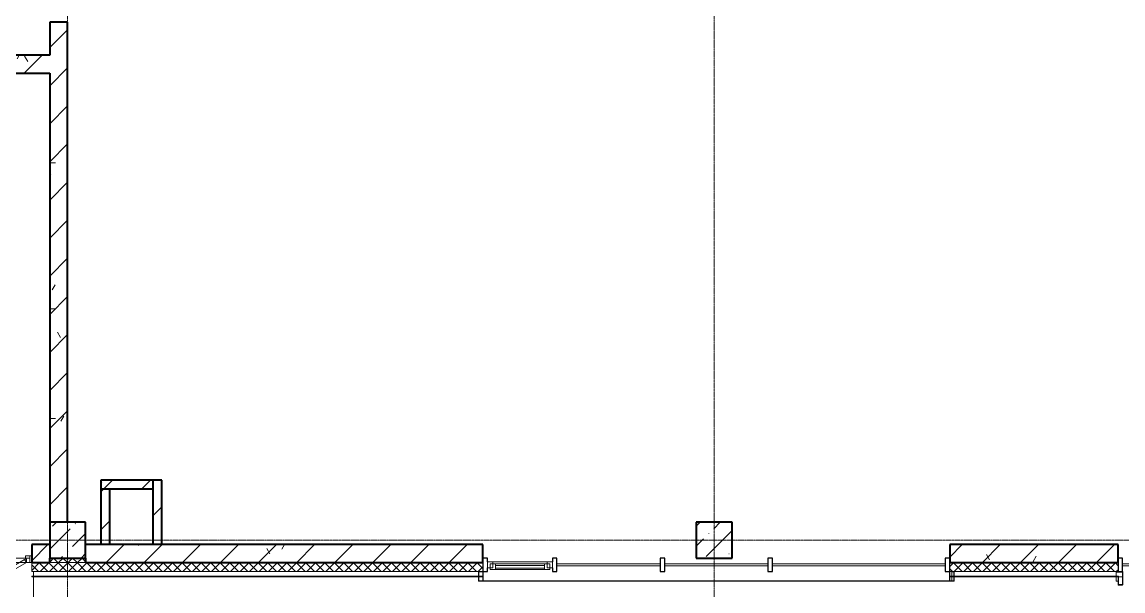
# Model space of a CAD drawing. Header units: millimetres. Extents: x 0 to 351840, y -132678 to 32417.
# Drawn here: x 331318 to 343580, y -116932 to -110596 of the extents above; entities that cross this region are included whole.
import ezdxf

# ---------------------------------------------------------------- set-up
doc = ezdxf.new("R2010")
doc.units = ezdxf.units.MM
doc.linetypes.add('BI_линия_сетки', pattern=[25, 20, -2.5, 0, -2.5])
doc.linetypes.add('BI_невидимые', pattern=[5, 3, -2])
for name, color, linetype, lineweight in [('Витраж', 7, 'Continuous', 18), ('Двери', 7, 'Continuous', 18), ('Несущие колонны', 7, 'Continuous', 18), ('Окна', 7, 'Continuous', 18), ('Оси', 7, 'Continuous', 9), ('Панели витража', 7, 'Continuous', 9), ('Перекрытие', 7, 'Continuous', 18), ('Стены внутренние', 7, 'Continuous', 18), ('Стены наружные', 7, 'Continuous', 18), ('Стены несущие', 7, 'Continuous', 18), ('Стены отделка', 7, 'Continuous', 18), ('Стены штриховка', 7, 'Continuous', 18)]:
    doc.layers.add(name, color=color, linetype=linetype, lineweight=lineweight)
pattern_1 = [(0, (2e-10, 1e-10), (1625.6, 406.4), [67.056, -1152.144, 67.056, -1152.144, -6502.4]), (0, (2e-10, 1e-10), (1625.6, 406.4), [-2438.4, 67.056, -2371.344, 67.056, -1152.144, -2844.8]), (0, (2e-10, 1e-10), (1625.6, 406.4), [-6096, 67.056, -745.744, 67.056, -1964.944]), (120, (609.6, 203.2), (-1164.7527, 1204.611), [67.056, -1152.144, 67.056, -1152.144, -6502.4]), (120, (609.6, 203.2), (-1164.7527, 1204.611), [-2438.4, 67.056, -2371.344, 67.056, -1152.144, -2844.8]), (120, (609.6, 203.2), (-1164.7527, 1204.611), [-6096, 67.056, -745.744, 67.056, -1964.944]), (240, (812.8, 1016), (-460.8473, -1611.011), [67.056, -1152.144, 67.056, -1152.144, -6502.4]), (240, (812.8, 1016), (-460.8473, -1611.011), [-2438.4, 67.056, -2371.344, 67.056, -1152.144, -2844.8]), (240, (812.8, 1016), (-460.8473, -1611.011), [-6096, 67.056, -745.744, 67.056, -1964.944])]
pattern_2 = [(45, (2e-10, 1e-10), (-212.132, 212.132), [])]
pattern_3 = [(45, (2e-10, 1e-10), (-53.03301, 53.03301), []), (135, (2e-10, 1e-10), (-53.03301, -53.03301), [])]

# ---------------------------------------------------------------- blocks, each defined once
blk = doc.blocks.new('_временные_конструкции_колонны_монолитные_прямоугольная - _временная_конструкция_колонна_400x400-V5-02 Этаж__3_300___Отделочный_')
at = {"layer": 'Несущие колонны', "lineweight": 9}
h = blk.add_hatch(dxfattribs=at)
h.set_pattern_fill('FP_6', color=9, style=0, pattern_type=2)
h.set_pattern_definition([(45, (-33250, 0), (84.19025, 308.69666), [396.875, -79.375, 3.353, -76.022])])
h.paths.add_polyline_path([(200, -200), (200, 200), (-200, 200), (-200, -200)])
at = {"layer": 'Несущие колонны', "color": 9, "lineweight": 40}
for p, q in [((200, 200), (-200, 200)), ((-200, 200), (-200, -200)), ((200, -200), (200, 200)), ((-200, -200), (200, -200))]:
    blk.add_line(p, q, dxfattribs=at)
blk = doc.blocks.new('_временные_конструкции_колонны_монолитные_прямоугольная - _временная_конструкция_колонна_400x400-V6-02 Этаж__3_300___Отделочный_')
at = {"layer": 'Несущие колонны', "lineweight": 9}
h = blk.add_hatch(dxfattribs=at)
h.set_pattern_fill('FP_7', color=9, style=0, pattern_type=2)
h.set_pattern_definition([(45, (-40450, 0), (84.19025, 308.69666), [396.875, -79.375, 3.353, -76.022])])
h.paths.add_polyline_path([(200, -200), (200, 200), (-200, 200), (-200, -200)])
at = {"layer": 'Несущие колонны', "color": 9, "lineweight": 40}
for p, q in [((200, 200), (-200, 200)), ((-200, 200), (-200, -200)), ((200, -200), (200, 200)), ((-200, -200), (200, -200))]:
    blk.add_line(p, q, dxfattribs=at)
blk = doc.blocks.new('_Двери_Металлические_Двупольная_Входная_улица-тамбур_стандарт - _дверь_ДМН_2300-1510_стандарт_П ДН-5-5816473-02 Этаж__3_300___Отделочный_')
at = {"layer": 'Двери', "color": 9, "lineweight": 9}
for p, q in [((175, 530), (-570, 100)), ((-551, 67), (194, 497)), ((194, 497), (175, 530)), ((342, 332), (361, 365)), ((801, 67), (342, 332)), ((361, 365), (820, 100)), ((-570, 100), (-610, 100)), ((-610, 25), (-560, 25)), ((-570, 100), (-551, 67)), ((-570, 60), (-570, 100)), ((-560, 60), (-570, 60)), ((-560, 25), (-560, 60)), ((820, 100), (801, 67)), ((810, 60), (820, 60)), ((810, 25), (810, 60)), ((860, 25), (810, 25)), ((820, 100), (860, 100)), ((820, 60), (820, 100))]:
    blk.add_line(p, q, dxfattribs=at)
at = {"layer": 'Двери', "color": 9, "linetype": 'BI_невидимые', "lineweight": 9}
for p, q in [((-630, 25), (-630, 100)), ((-630, 100), (-610, 100)), ((-610, 100), (-630, 100)), ((-630, 100), (-630, 25)), ((-610, 25), (-630, 25)), ((-630, 25), (-610, 25)), ((-610, 100), (-610, 25)), ((-610, 25), (-610, 100)), ((860, 25), (860, 100)), ((860, 100), (880, 100)), ((880, 100), (860, 100)), ((860, 100), (860, 25)), ((880, 25), (860, 25)), ((860, 25), (880, 25)), ((880, 100), (880, 25)), ((880, 25), (880, 100))]:
    blk.add_line(p, q, dxfattribs=at)
blk = doc.blocks.new('Системная панель - _панель_витража_остекление_наружный-6593314-02 Этаж__3_300___Отделочный_')
at = {"layer": 'Панели витража', "color": 9}
for p, q in [((937.5, 12.5), (-937.5, 12.5)), ((-937.5, 12.5), (-937.5, -12.5)), ((937.5, -12.5), (937.5, 12.5)), ((-937.5, -12.5), (937.5, -12.5))]:
    blk.add_line(p, q, dxfattribs=at)
blk = doc.blocks.new('Прямоугольный импост - _импост_150х50-6345185-02 Этаж__3_300___Отделочный_')
at = {"layer": 'Витраж', "color": 9, "lineweight": 30}
for p, q in [((0, 75), (-50, 75)), ((-50, 75), (-50, -75)), ((0, -75), (0, 75)), ((-50, -75), (0, -75))]:
    blk.add_line(p, q, dxfattribs=at)
blk = doc.blocks.new('Системная панель - _панель_витража_эмалит-6459629-02 Этаж__3_300___Отделочный_')
at = {"layer": 'Панели витража', "color": 9}
for p, q in [((575, 12.5), (-575, 12.5)), ((-575, 12.5), (-575, -12.5)), ((575, -12.5), (575, 12.5)), ((-575, -12.5), (575, -12.5))]:
    blk.add_line(p, q, dxfattribs=at)
blk = doc.blocks.new('Системная панель - _панель_витража_остекление_наружный-6459630-02 Этаж__3_300___Отделочный_')
at = {"layer": 'Панели витража', "color": 9}
for p, q in [((962.5, 12.5), (-962.5, 12.5)), ((-962.5, 12.5), (-962.5, -12.5)), ((962.5, -12.5), (962.5, 12.5)), ((-962.5, -12.5), (962.5, -12.5))]:
    blk.add_line(p, q, dxfattribs=at)
blk = doc.blocks.new('Системная панель - _панель_витража_остекление_наружный-6459631-02 Этаж__3_300___Отделочный_')
at = {"layer": 'Панели витража', "color": 9}
for p, q in [((575, 12.5), (-575, 12.5)), ((-575, 12.5), (-575, -12.5)), ((575, -12.5), (575, 12.5)), ((-575, -12.5), (575, -12.5))]:
    blk.add_line(p, q, dxfattribs=at)
blk = doc.blocks.new('Прямоугольный импост - _импост_150х50-6453879-02 Этаж__3_300___Отделочный_')
at = {"layer": 'Витраж', "color": 9, "lineweight": 30}
for p, q in [((0, 75), (-50, 75)), ((-50, 75), (-50, 32.5)), ((0, -75), (0, 75)), ((-50, -32.5), (-50, -75)), ((-50, -75), (0, -75))]:
    blk.add_line(p, q, dxfattribs=at)
blk = doc.blocks.new('_окна_алюминиевые_одностворчатые_витражные - _окно_витражное_алюминиевое-6453962-02 Этаж__3_300___Отделочный_')
at = {"layer": 'Окна', "color": 9}
for p, q in [((-302.5, 32.5), (-362.5, 32.5)), ((-362.5, 32.5), (-362.5, -32.5)), ((-272.5, 12.5), (-332.5, 12.5)), ((-332.5, 12.5), (-332.5, -52.5)), ((-302.5, 32.5), (302.5, 32.5)), ((-302.5, -32.5), (-302.5, 32.5)), ((-272.5, 12.5), (272.5, 12.5)), ((-272.5, -52.5), (-272.5, 12.5)), ((332.5, 12.5), (272.5, 12.5)), ((272.5, 12.5), (272.5, -52.5)), ((362.5, 32.5), (302.5, 32.5)), ((302.5, 32.5), (302.5, -32.5)), ((332.5, -52.5), (332.5, 12.5)), ((362.5, -32.5), (362.5, 32.5)), ((-362.5, -32.5), (-302.5, -32.5)), ((-332.5, -52.5), (-272.5, -52.5)), ((272.5, -7.5), (-272.5, -7.5)), ((-272.5, -7.5), (-272.5, -37.5)), ((-272.5, -37.5), (272.5, -37.5)), ((272.5, -52.5), (-272.5, -52.5)), ((272.5, -37.5), (272.5, -7.5)), ((272.5, -52.5), (332.5, -52.5)), ((302.5, -32.5), (362.5, -32.5))]:
    blk.add_line(p, q, dxfattribs=at)
blk = doc.blocks.new('Прямоугольный импост - _импост_150х50-V73-02 Этаж__3_300___Отделочный_')
at = {"layer": 'Витраж', "color": 9, "lineweight": 30}
for p, q in [((-50, 75), (0, 75)), ((-50, -75), (-50, 75)), ((0, 75), (0, -75)), ((0, -75), (-50, -75))]:
    blk.add_line(p, q, dxfattribs=at)
blk = doc.blocks.new('Прямоугольный импост - _импост_150х50-6453875-02 Этаж__3_300___Отделочный_')
at = {"layer": 'Витраж', "color": 9, "lineweight": 30}
for p, q in [((-25, 75), (25, 75)), ((-25, 32.5), (-25, 75)), ((25, 75), (25, -75)), ((-25, -75), (-25, -32.5)), ((25, -75), (-25, -75))]:
    blk.add_line(p, q, dxfattribs=at)
blk = doc.blocks.new('Прямоугольный импост - _импост_150х50-6459628-02 Этаж__3_300___Отделочный_')
at = {"layer": 'Витраж', "color": 9, "lineweight": 30}
for p, q in [((-25, 75), (25, 75)), ((-25, -75), (-25, 75)), ((25, 75), (25, -75)), ((25, -75), (-25, -75))]:
    blk.add_line(p, q, dxfattribs=at)
blk = doc.blocks.new('A$C6dd5c291')
at = {"layer": 'Стены внутренние', "lineweight": 9}
h = blk.add_hatch(dxfattribs=at)
h.set_pattern_fill('FP_33', color=9, style=0, pattern_type=2)
h.set_pattern_definition(pattern_1)
h.paths.add_polyline_path([(33050, 200), (33250, 200), (33250, 5770), (33050, 5770), (33050, 1445.6)])
h.paths.add_polyline_path([(33050, 7280), (33250, 7280), (33250, 7700), (33050, 7700)])
h = blk.add_hatch(dxfattribs=at)
h.set_pattern_fill('FP_34', color=9, style=0, pattern_type=2)
h.set_pattern_definition(pattern_2)
h.paths.add_polyline_path([(33050, 200), (33250, 200), (33250, 5770), (33050, 5770), (33050, 1445.6)])
h.paths.add_polyline_path([(33050, 7280), (33250, 7280), (33250, 7700), (33050, 7700)])
h = blk.add_hatch(dxfattribs=at)
h.set_pattern_fill('FP_33', color=9, style=0, pattern_type=2)
h.set_pattern_definition(pattern_1)
h.paths.add_polyline_path([(33050, 5200), (33050, 5400), (26450, 5400), (26450.3, 5200), (32875.6, 5200)])
h.paths.add_polyline_path([(24940, 5200), (24940, 5400), (20020, 5400), (20020, 5200), (24844, 5200)])
h.paths.add_polyline_path([(19110, 5200), (19110, 5400), (18600, 5400), (18600, 5200)])
h = blk.add_hatch(dxfattribs=at)
h.set_pattern_fill('FP_34', color=9, style=0, pattern_type=2)
h.set_pattern_definition(pattern_2)
h.paths.add_polyline_path([(33050, 5200), (33050, 5400), (26450, 5400), (26450.3, 5200), (32875.6, 5200)])
h.paths.add_polyline_path([(24940, 5200), (24940, 5400), (20020, 5400), (20020, 5200), (24844, 5200)])
h.paths.add_polyline_path([(19110, 5200), (19110, 5400), (18600, 5400), (18600, 5200)])
h = blk.add_hatch(dxfattribs=at)
h.set_pattern_fill('FP_33', color=9, style=0, pattern_type=2)
h.set_pattern_definition(pattern_1)
h.paths.add_polyline_path([(34200, 568), (34200, 668), (33620, 668), (33620, 568)])
h = blk.add_hatch(dxfattribs=at)
h.set_pattern_fill('FP_34', color=9, style=0, pattern_type=2)
h.set_pattern_definition(pattern_2)
h.paths.add_polyline_path([(34200, 568), (34200, 668), (33620, 668), (33620, 568)])
h = blk.add_hatch(dxfattribs=at)
h.set_pattern_fill('FP_34', color=9, style=0, pattern_type=2)
h.set_pattern_definition(pattern_2)
h.paths.add_polyline_path([(34300, -50), (34300, 668), (34200, 668), (34200, -50)])
h = blk.add_hatch(dxfattribs=at)
h.set_pattern_fill('FP_34', color=9, style=0, pattern_type=2)
h.set_pattern_definition(pattern_2)
h.paths.add_polyline_path([(33720, -50), (33720, 568), (33620, 568), (33620, -50)])
at = {"layer": 'Стены наружные', "lineweight": 9}
h = blk.add_hatch(dxfattribs=at)
h.set_pattern_fill('FP_34', color=9, style=0, pattern_type=2)
h.set_pattern_definition(pattern_2)
h.paths.add_polyline_path([(33050, -250), (33050, -50), (32850, -50), (32850, -250), (32875.6, -250)])
h.paths.add_polyline_path([(31340, -250), (31340, -50), (30177.5, -50), (30177.5, -250), (30733.9, -250)])
h.paths.add_polyline_path([(27150, -250), (27377.5, -250), (27377.5, -50), (27150, -50), (27150, -200)])
h = blk.add_hatch(dxfattribs=at)
h.set_pattern_fill('FP_33', color=9, style=0, pattern_type=2)
h.set_pattern_definition(pattern_1)
h.paths.add_polyline_path([(37875, -250), (37875, -50), (33450, -50), (33450, -250), (37159.2, -250)])
h = blk.add_hatch(dxfattribs=at)
h.set_pattern_fill('FP_34', color=9, style=0, pattern_type=2)
h.set_pattern_definition(pattern_2)
h.paths.add_polyline_path([(37875, -250), (37875, -50), (33450, -50), (33450, -250), (37159.2, -250)])
h = blk.add_hatch(dxfattribs=at)
h.set_pattern_fill('FP_33', color=9, style=0, pattern_type=2)
h.set_pattern_definition(pattern_1)
h.paths.add_polyline_path([(44950, -250), (44950, -50), (43075, -50), (43075, -250)])
h = blk.add_hatch(dxfattribs=at)
h.set_pattern_fill('FP_34', color=9, style=0, pattern_type=2)
h.set_pattern_definition(pattern_2)
h.paths.add_polyline_path([(44950, -250), (44950, -50), (43075, -50), (43075, -250)])
h = blk.add_hatch(dxfattribs=at)
h.set_pattern_fill('FP_42', color=9, style=0, pattern_type=2)
h.set_pattern_definition(pattern_3)
h.paths.add_polyline_path([(33053.5, -250), (33453.5, -250), (33453.5, -200), (33053.5, -200)])
h = blk.add_hatch(dxfattribs=at)
h.set_pattern_fill('FP_42', color=9, style=0, pattern_type=2)
h.set_pattern_definition(pattern_3)
h.paths.add_polyline_path([(44950, -350), (44950, -250), (43075, -250), (43075, -350)])
h.paths.add_polyline_path([(37875, -350), (37875, -250), (32850, -250), (32850, -350), (37159.2, -350)])
h.paths.add_polyline_path([(31340, -350), (31340, -250), (30177.5, -250), (30177.5, -350), (30733.9, -350)])
h.paths.add_polyline_path([(27377.5, -350), (27377.5, -250), (25920, -250), (25920, -350), (26450.3, -350)])
h.paths.add_polyline_path([(22166.8, -350), (23120, -350), (23120, -250), (21200, -250), (21200, -350)])
h.paths.add_polyline_path([(19300, -350), (19300, -250), (14302.5, -250), (14302.5, -350), (17883.2, -350)])
h.paths.add_polyline_path([(2890.9, -350), (3650, -350), (3650, -250), (2600, -250), (2600, -350)])
at = {"layer": 'Стены наружные'}
for points in [[(37830, -453.7), (37830, -354.2), (37827.5, -354.2), (37827.5, -453.7)], [(37877.5, -453.7), (37877.5, -300), (37875, -300), (37875, -453.7)], [(43075, -453.4), (43075, -299.8), (43072.5, -299.8), (43072.5, -453.4)], [(43122.5, -453.4), (43122.5, -353.9), (43120, -353.9), (43120, -453.4)], [(45000, -497.5), (45000, -300), (44997.5, -300), (44997.5, -497.5)], [(44952.5, -497.5), (44952.5, -400), (44950, -400.2), (44950, -497.5)], [(45000, -500), (45000, -497.5), (44950, -497.5), (44950, -500)]]:
    blk.add_hatch(color=9, dxfattribs=at).paths.add_polyline_path(points)
h = blk.add_hatch(color=9, dxfattribs=at)
h.paths.add_polyline_path([(44950, -408.2), (44950, -400.2), (43075, -400.2), (43075, -408.2)])
h.paths.add_polyline_path([(37875, -408.2), (37875, -400.2), (32850, -400.2), (32850, -408.2), (37159.2, -408.2)])
h.paths.add_polyline_path([(31340, -408.2), (31340, -400.2), (30175, -400.2), (30175, -408.2), (30733.9, -408.2)])
h.paths.add_polyline_path([(27375, -408.2), (27375, -400.2), (25920, -400.2), (25920, -408.2), (26450.3, -408.2)])
h = blk.add_hatch(color=9, dxfattribs=at)
h.paths.add_polyline_path([(43122.5, -456.2), (43122.5, -453.7), (43072.5, -453.7), (43072.5, -456.2)])
h.paths.add_polyline_path([(37877.5, -456.2), (37877.5, -453.7), (37827.5, -453.7), (37827.5, -456.2)])
at = {"layer": 'Оси', "color": 9, "linetype": 'BI_линия_сетки'}
for p, q in [((33250, -3558.5), (33250, 30190.3)), ((40450, -3558.5), (40450, 30190.3)), ((-4915.7, 0), (50661.2, 0))]:
    blk.add_line(p, q, dxfattribs=at)
at = {"layer": 'Перекрытие', "color": 9, "lineweight": 9}
for p, q in [((32830, -200), (31360, -200)), ((31360, -250), (32830, -250)), ((32871.2, -400.2), (32871.2, -350)), ((37875, -354.2), (37830, -354.2)), ((43097.5, -400.2), (43097.5, -350)), ((43120, -354.2), (43097.5, -354.2)), ((44997.5, -357), (44927.5, -357.1)), ((44927.5, -357.1), (44927.5, -400.3)), ((44977.5, -350), (44977.5, -357.1)), ((45002.7, -357), (45000, -357)), ((45002.7, -350), (45003.3, -498.2)), ((32871.2, -2829.1), (32871.2, -408.2)), ((43097.5, -453.7), (43097.5, -408.1)), ((44927.5, -408.2), (44927.5, -456.6)), ((44927.5, -456.6), (44950, -456.6)), ((44997.5, -408), (44952.5, -408)), ((45002.9, -408), (45000, -408)), ((44952.5, -494.1), (44997.5, -494.1)), ((45000, -494.1), (45003.3, -494.1))]:
    blk.add_line(p, q, dxfattribs=at)
at = {"layer": 'Стены наружные', "color": 9}
for p, q in [((37877.5, -453.7), (43072.5, -453.7)), ((43072.5, -456.2), (37877.5, -456.2))]:
    blk.add_line(p, q, dxfattribs=at)
at = {"layer": 'Стены несущие', "color": 9, "lineweight": 40}
for p, q in [((33050, 5770), (33050, 5400)), ((33250, 5770), (33050, 5770)), ((33250, 200), (33250, 5770)), ((33050, 5400), (27150, 5400)), ((26450, 5200), (33050, 5200)), ((33050, 5200), (33050, 200)), ((34300, 668), (33620, 668)), ((33620, 668), (33620, -50)), ((34200, 668), (34200, -50)), ((34300, -50), (34300, 668)), ((34200, 568), (33620, 568)), ((33720, -50), (33720, 568)), ((33050, -50), (32850, -50)), ((32850, -50), (32850, -250)), ((37875, -50), (33450, -50)), ((37875, -250), (37875, -50)), ((44950, -50), (43075, -50)), ((43075, -50), (43075, -250)), ((44950, -250), (44950, -50)), ((33050, -250), (33050, -200)), ((33450, -200), (33450, -250)), ((32850, -250), (33050, -250)), ((33450, -250), (37875, -250)), ((43075, -250), (44950, -250))]:
    blk.add_line(p, q, dxfattribs=at)
at = {"layer": 'Стены отделка', "color": 9, "lineweight": 9}
for p, q in [((33053.5, -200), (33053.5, -250)), ((33453.5, -200), (33450, -200)), ((33453.5, -250), (33453.5, -200)), ((32850, -250), (32850, -350)), ((32850, -350), (37875, -350)), ((33450, -250), (33050, -250)), ((37827.5, -354.2), (37827.5, -453.7)), ((37830, -354.2), (37827.5, -354.2)), ((37830, -453.7), (37830, -354.2)), ((37875, -350), (37875, -250)), ((37875, -300), (37875, -400.2)), ((37877.5, -300), (37875, -300)), ((37877.5, -453.7), (37877.5, -300)), ((43072.5, -299.8), (43072.5, -453.4)), ((43075, -299.8), (43072.5, -299.8)), ((43075, -250), (43075, -350)), ((43075, -400.2), (43075, -299.8)), ((43075, -350), (44950, -350)), ((43120, -353.9), (43120, -453.4)), ((43122.5, -353.9), (43120, -353.9)), ((43122.5, -453.4), (43122.5, -353.9)), ((44950, -350), (44950, -250)), ((45000, -300), (44997.5, -300)), ((44997.5, -300), (44997.5, -497.5)), ((45000, -500), (45000, -300)), ((37875, -400.2), (32850, -400.2)), ((32850, -400.2), (32850, -408.2)), ((32850, -408.2), (37875, -408.2)), ((37827.5, -453.7), (37827.5, -456.2)), ((37827.5, -453.7), (37877.5, -453.7)), ((37827.5, -456.2), (37877.5, -456.2)), ((37875, -408.2), (37875, -453.7)), ((37877.5, -456.2), (37877.5, -453.7)), ((43072.5, -453.4), (43075, -453.4)), ((43122.5, -453.7), (43072.5, -453.7)), ((43072.5, -453.7), (43072.5, -456.2)), ((43072.5, -456.2), (43122.5, -456.2)), ((44950, -400.2), (43075, -400.2)), ((43075, -453.4), (43075, -408.2)), ((43075, -408.2), (44950, -408.2)), ((43120, -453.4), (43122.5, -453.4)), ((43122.5, -456.2), (43122.5, -453.7)), ((44952.5, -400), (44950, -400)), ((44950, -400), (44950, -400.2)), ((44950, -408.2), (44950, -500)), ((44952.5, -497.5), (44952.5, -400)), ((45000, -497.5), (44950, -497.5)), ((44950, -500), (45000, -500))]:
    blk.add_line(p, q, dxfattribs=at)
at = {"layer": 'Стены штриховка', "color": 9}
for p, q in [((37875, -408.2), (37875, -400.2)), ((43075, -400.2), (43075, -408.2)), ((44950, -408.2), (44950, -400.2))]:
    blk.add_line(p, q, dxfattribs=at)
at = {"layer": 'Витраж', "color": 9, "rotation": 180}
for name, p in [('Прямоугольный импост - _импост_150х50-6453879-02 Этаж__3_300___Отделочный_', (37875, -275)), ('Прямоугольный импост - _импост_150х50-6345185-02 Этаж__3_300___Отделочный_', (44950, -275))]:
    blk.add_blockref(name, p, dxfattribs=at)
at = {"layer": 'Витраж', "color": 9, "extrusion": (0, 0, -1), "rotation": 180}
for name, p in [('Прямоугольный импост - _импост_150х50-6453875-02 Этаж__3_300___Отделочный_', (-38675, -275)), ('Прямоугольный импост - _импост_150х50-6459628-02 Этаж__3_300___Отделочный_', (-39875, -275)), ('Прямоугольный импост - _импост_150х50-6459628-02 Этаж__3_300___Отделочный_', (-41075, -275)), ('Прямоугольный импост - _импост_150х50-V73-02 Этаж__3_300___Отделочный_', (-43075, -275))]:
    blk.add_blockref(name, p, dxfattribs=at)
at = {"layer": 'Двери', "color": 9, "rotation": 180}
blk.add_blockref('_Двери_Металлические_Двупольная_Входная_улица-тамбур_стандарт - _дверь_ДМН_2300-1510_стандарт_П ДН-5-5816473-02 Этаж__3_300___Отделочный_', (32220, -150), dxfattribs=at)
at = {"layer": 'Несущие колонны', "color": 9}
for name, p in [('_временные_конструкции_колонны_монолитные_прямоугольная - _временная_конструкция_колонна_400x400-V5-02 Этаж__3_300___Отделочный_', (33250, 0)), ('_временные_конструкции_колонны_монолитные_прямоугольная - _временная_конструкция_колонна_400x400-V6-02 Этаж__3_300___Отделочный_', (40450, 0))]:
    blk.add_blockref(name, p, dxfattribs=at)
at = {"layer": 'Окна', "color": 9}
blk.add_blockref('_окна_алюминиевые_одностворчатые_витражные - _окно_витражное_алюминиевое-6453962-02 Этаж__3_300___Отделочный_', (38287.5, -275), dxfattribs=at)
at = {"layer": 'Панели витража', "color": 9}
for name, p in [('Системная панель - _панель_витража_остекление_наружный-6459631-02 Этаж__3_300___Отделочный_', (39275, -275)), ('Системная панель - _панель_витража_эмалит-6459629-02 Этаж__3_300___Отделочный_', (40475, -275)), ('Системная панель - _панель_витража_остекление_наружный-6459630-02 Этаж__3_300___Отделочный_', (42062.5, -275)), ('Системная панель - _панель_витража_остекление_наружный-6593314-02 Этаж__3_300___Отделочный_', (45937.5, -275))]:
    blk.add_blockref(name, p, dxfattribs=at)

msp = doc.modelspace()

# ---------------------------------------------------------------- block references
msp.add_blockref('A$C6dd5c291', (298576, -116366))

doc.saveas('drawing.dxf')
